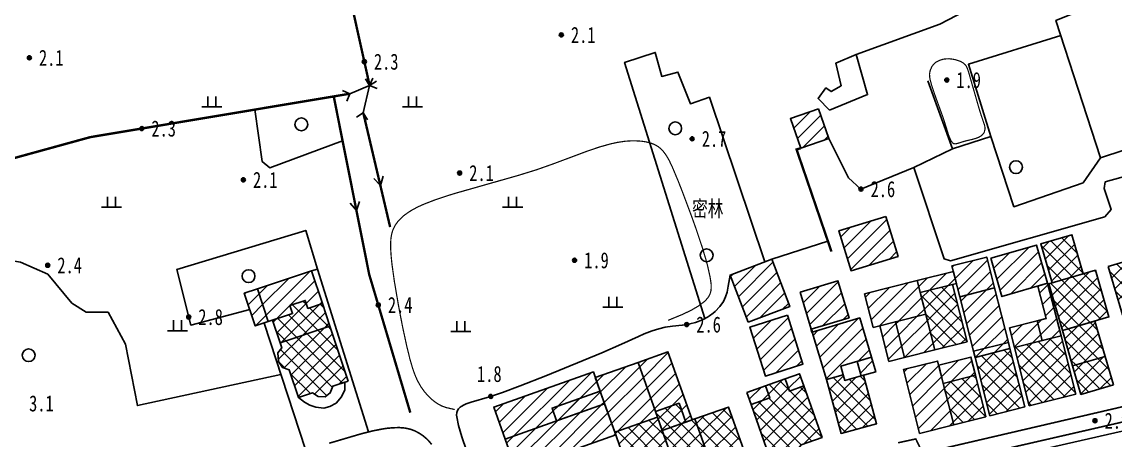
# Model space of a CAD drawing. Header units: metres. Extents: x 494039 to 619385, y 3351420 to 3402703.
# Drawn here: x 537153.6 to 537426.2, y 3373770.4 to 3373874.9 of the extents above; entities that cross this region are included whole.
import ezdxf
from ezdxf.enums import TextEntityAlignment as Align

# ---------------------------------------------------------------- set-up
doc = ezdxf.new("R2010")
doc.units = ezdxf.units.M
for name, pattern in [('2180', [0]), ('2430', [0]), ('2450', [0]), ('8521', [0]), ('8522', [0]), ('9610', [0]), ('X32', [0])]:
    doc.linetypes.add(name, pattern=pattern)
for name, color, linetype in [('220200', 130, 'Continuous'), ('220900', 130, '2180'), ('261301', 141, 'Continuous'), ('310300', 8, 'Continuous'), ('310500', 8, 'Continuous'), ('380201', 8, '2430'), ('380202', 8, '2450'), ('380402', 8, 'Continuous'), ('420500', 8, 'Continuous'), ('720100', 8, 'Continuous'), ('760201', 8, '8521'), ('760202', 8, '8522'), ('810100', 8, '9610'), ('810302', 8, 'Continuous'), ('810501', 8, 'Continuous')]:
    doc.layers.add(name, color=color, linetype=linetype)
doc.layers.add('710101', color=8, linetype='Continuous', lineweight=0)
pattern_1 = [(45, (0, 0), (-1.767766953, 1.767766953), []), (135, (0, 0), (-1.767766953, -1.767766953), [])]
pattern_2 = [(45, (0, 0), (-1.767766953, 1.767766953), [])]

# ---------------------------------------------------------------- blocks, each defined once
blk = doc.blocks.new('gu')
at = {"flags": 128}
for points in [[(3.75, 0), (-3.75, 0)], [(2.71, -0.6), (3.75, 0), (3.75, 0), (2.71, 0.6)]]:
    blk.add_lwpolyline(points, dxfattribs=at)
blk = doc.blocks.new('p_point')
for radius in [0.25, 0.2, 0.15, 0.1, 0.05]:
    blk.add_circle((0, 0), radius)
blk.add_point((0, 0))
blk = doc.blocks.new('vm')
at = {"linetype": 'Continuous'}
for p, q in [((1.25, 0), (-1.25, 0)), ((-0.5, 0), (-0.5, 1.3)), ((0.5, 1.3), (0.5, 0))]:
    blk.add_line(p, q, dxfattribs=at)
blk = doc.blocks.new('v1')
blk.add_circle((0, 0), 0.8)
blk = doc.blocks.new('1-3&1-4')
at = {"layer": '310300', "linetype": 'Continuous'}
h = blk.add_hatch(dxfattribs=at)
h.set_pattern_fill('ANSI31', color=8, scale=20, style=0)
h.set_pattern_definition(pattern_2)
h.paths.add_polyline_path([(537352.2679, 3373853.1462), (537354.8206, 3373845.7654), (537347.7954, 3373843.3357), (537345.2428, 3373850.7166)])
h = blk.add_hatch(dxfattribs=at)
h.set_pattern_fill('ANSI31', color=8, scale=20, style=0)
h.set_pattern_definition(pattern_2)
h.paths.add_polyline_path([(537369.0199, 3373826.2827), (537372.0523, 3373816.3017), (537360.3407, 3373812.7435), (537357.3083, 3373822.7246)])
h = blk.add_hatch(dxfattribs=at)
h.set_pattern_fill('ANSI31', color=8, scale=20, style=0)
h.set_pattern_definition(pattern_2)
h.paths.add_polyline_path([(537395.1908, 3373815.8442), (537397.9618, 3373806.3032), (537409.3287, 3373809.6044), (537406.5577, 3373819.1455)])
h = blk.add_hatch(dxfattribs=at)
h.set_pattern_fill('ANSI31', color=8, scale=20, style=0)
h.set_pattern_definition(pattern_2)
h.paths.add_polyline_path([(537334.6647, 3373799.8609), (537345.038, 3373803.7911), (537340.5639, 3373815.6), (537330.1905, 3373811.6698)])
h = blk.add_hatch(dxfattribs=at)
h.set_pattern_fill('ANSI31', color=8, scale=20, style=0)
h.set_pattern_definition(pattern_2)
h.paths.add_polyline_path([(537385.489, 3373813.9679), (537394.1846, 3373816.1658), (537396.139, 3373808.4334), (537387.4435, 3373806.2355)])
h = blk.add_hatch(dxfattribs=at)
h.set_pattern_fill('ANSI31', color=8, scale=20, style=0)
h.set_pattern_definition(pattern_2)
h.paths.add_polyline_path([(537220.4371, 3373804.0406), (537221.0989, 3373802.0532), (537215.0508, 3373800.0391), (537212.3301, 3373808.2087), (537225.8067, 3373812.6967), (537228.5274, 3373804.5271), (537224.9183, 3373803.3252), (537224.2565, 3373805.3125)])
h = blk.add_hatch(dxfattribs=at)
h.set_pattern_fill('ANSI31', color=8, scale=20, style=0)
h.set_pattern_definition(pattern_2)
h.paths.add_polyline_path([(537377.6064, 3373807.2787), (537376.853, 3373810.2595), (537385.8515, 3373812.534), (537386.6049, 3373809.5533)])
h = blk.add_hatch(dxfattribs=at)
h.set_pattern_fill('ANSI31', color=8, scale=20, style=0)
h.set_pattern_definition(pattern_2)
h.paths.add_polyline_path([(537347.6383, 3373807.3873), (537357.0696, 3373810.2332), (537359.8516, 3373801.0138), (537350.4203, 3373798.1679)])
h = blk.add_hatch(dxfattribs=at)
h.set_pattern_fill('ANSI31', color=8, scale=20, style=0)
h.set_pattern_definition(pattern_2)
h.paths.add_polyline_path([(537365.822, 3373798.5745), (537363.7083, 3373806.937), (537376.853, 3373810.2595), (537378.9667, 3373801.897)])
h = blk.add_hatch(dxfattribs=at)
h.set_pattern_fill('ANSI31', color=8, scale=20, style=0)
h.set_pattern_definition(pattern_2)
h.paths.add_polyline_path([(537409.3287, 3373809.6044), (537406.916, 3373808.9037), (537408.9652, 3373800.7965), (537406.7222, 3373800.2295), (537407.9644, 3373795.3151), (537412.6863, 3373796.5086)])
h = blk.add_hatch(dxfattribs=at)
h.set_pattern_fill('ANSI31', color=8, scale=20, style=0)
h.set_pattern_definition(pattern_2)
h.paths.add_polyline_path([(537215.0508, 3373800.0391), (537211.7949, 3373798.9548), (537209.0742, 3373807.1244), (537212.3301, 3373808.2087)])
h = blk.add_hatch(dxfattribs=at)
h.set_pattern_fill('ANSI31', color=8, scale=20, style=0)
h.set_pattern_definition(pattern_2)
h.paths.add_polyline_path([(537387.4435, 3373806.2355), (537396.139, 3373808.4334), (537399.5751, 3373794.8397), (537390.8795, 3373792.6418)])
h = blk.add_hatch(dxfattribs=at)
h.set_pattern_fill('ANSI31', color=8, scale=20, style=0)
h.set_pattern_definition(pattern_2)
h.paths.add_polyline_path([(537344.4655, 3373801.6283), (537335.1149, 3373798.6727), (537338.9761, 3373786.4567), (537348.3268, 3373789.4123)])
h = blk.add_hatch(dxfattribs=at)
h.set_pattern_fill('ANSI31', color=8, scale=20, style=0)
h.set_pattern_definition(pattern_2)
h.paths.add_polyline_path([(537354.2094, 3373785.6111), (537358.3826, 3373786.7426), (537357.8028, 3373788.8809), (537365.4681, 3373791.1939), (537362.5206, 3373800.9616), (537350.6575, 3373797.3818)])
h = blk.add_hatch(dxfattribs=at)
h.set_pattern_fill('ANSI31', color=8, scale=20, style=0)
h.set_pattern_definition(pattern_2)
h.paths.add_polyline_path([(537381.22, 3373792.9825), (537373.666, 3373791.0731), (537371.4127, 3373799.9877), (537378.9667, 3373801.897)])
h = blk.add_hatch(dxfattribs=at)
h.set_pattern_fill('ANSI31', color=8, scale=20, style=0)
h.set_pattern_definition(pattern_2)
h.paths.add_polyline_path([(537373.666, 3373791.0731), (537369.7854, 3373790.0923), (537367.5322, 3373799.0068), (537371.4127, 3373799.9877)])
h = blk.add_hatch(dxfattribs=at)
h.set_pattern_fill('ANSI31', color=8, scale=20, style=0)
h.set_pattern_definition(pattern_2)
h.paths.add_polyline_path([(537399.8524, 3373798.4931), (537406.7222, 3373800.2295), (537407.9644, 3373795.3151), (537401.0946, 3373793.5786)])
h = blk.add_hatch(dxfattribs=at)
h.set_pattern_fill('ANSI31', color=8, scale=20, style=0)
h.set_pattern_definition(pattern_2)
h.paths.add_polyline_path([(537399.9659, 3373793.2934), (537391.2704, 3373791.0954), (537390.8795, 3373792.6418), (537399.5751, 3373794.8397)])
h = blk.add_hatch(dxfattribs=at)
h.set_pattern_fill('ANSI31', color=8, scale=20, style=0)
h.set_pattern_definition(pattern_2)
h.paths.add_polyline_path([(537307.2422, 3373789.8678), (537296.5779, 3373786.0965), (537301.4204, 3373772.4029), (537312.0847, 3373776.1741)])
h = blk.add_hatch(dxfattribs=at)
h.set_pattern_fill('ANSI31', color=8, scale=20, style=0)
h.set_pattern_definition(pattern_2)
h.paths.add_polyline_path([(537307.2422, 3373789.8678), (537314.6841, 3373792.4994), (537320.699, 3373775.4903), (537319.1316, 3373774.9361), (537317.4596, 3373779.664), (537311.5852, 3373777.5866)])
h = blk.add_hatch(dxfattribs=at)
h.set_pattern_fill('ANSI31', color=8, scale=20, style=0)
h.set_pattern_definition(pattern_2)
h.paths.add_polyline_path([(537362.8818, 3373786.4835), (537361.8968, 3373790.1163), (537365.4681, 3373791.1939), (537366.4807, 3373787.4593)])
h = blk.add_hatch(dxfattribs=at)
h.set_pattern_fill('ANSI31', color=8, scale=20, style=0)
h.set_pattern_definition(pattern_2)
h.paths.add_polyline_path([(537377.4405, 3373772.1225), (537373.4144, 3373788.0509), (537381.9229, 3373790.2016), (537385.9491, 3373774.2731)])
h = blk.add_hatch(dxfattribs=at)
h.set_pattern_fill('ANSI31', color=8, scale=20, style=0)
h.set_pattern_definition(pattern_2)
h.paths.add_polyline_path([(537382.1871, 3373789.1566), (537390.2174, 3373791.1864), (537391.3642, 3373786.6492), (537383.3339, 3373784.6194)])
h = blk.add_hatch(dxfattribs=at)
h.set_pattern_fill('ANSI31', color=8, scale=20, style=0)
h.set_pattern_definition(pattern_2)
h.paths.add_polyline_path([(537274.0711, 3373770.7112), (537271.2527, 3373778.6812), (537296.0938, 3373787.4657), (537298.9122, 3373779.4957)])
h = blk.add_hatch(dxfattribs=at)
h.set_pattern_fill('ANSI31', color=8, scale=20, style=0)
h.set_pattern_definition(pattern_2)
h.paths.add_polyline_path([(537343.9029, 3373785.738), (537347.4913, 3373787.007), (537348.5627, 3373783.9771), (537344.9744, 3373782.7082)])
h = blk.add_hatch(dxfattribs=at)
h.set_pattern_fill('ANSI31', color=8, scale=20, style=0)
h.set_pattern_definition(pattern_2)
h.paths.add_polyline_path([(537298.9122, 3373779.4957), (537286.937, 3373775.261), (537285.8118, 3373778.4428), (537297.787, 3373782.6775)])
h = blk.add_hatch(dxfattribs=at)
h.set_pattern_fill('ANSI31', color=8, scale=20, style=0)
h.set_pattern_definition(pattern_2)
h.paths.add_polyline_path([(537334.3327, 3373782.3537), (537339.0381, 3373784.0177), (537340.1096, 3373780.9879), (537335.4042, 3373779.3239)])
h = blk.add_hatch(dxfattribs=at)
h.set_pattern_fill('ANSI31', color=8, scale=20, style=0)
h.set_pattern_definition(pattern_2)
h.paths.add_polyline_path([(537274.0711, 3373770.7112), (537276.8162, 3373762.9485), (537301.6573, 3373771.733), (537298.9122, 3373779.4957)])
at = {"layer": '310500', "linetype": 'Continuous'}
h = blk.add_hatch(dxfattribs=at)
h.set_pattern_fill('ANSI37', color=8, scale=20, style=0)
h.set_pattern_definition(pattern_1)
h.paths.add_polyline_path([(537410.4632, 3373809.7443), (537407.6414, 3373819.4603), (537415.4152, 3373821.718), (537418.237, 3373812.002)])
h = blk.add_hatch(dxfattribs=at)
h.set_pattern_fill('ANSI37', color=8, scale=20, style=0)
h.set_pattern_definition(pattern_1)
h.paths.add_polyline_path([(537424.4463, 3373813.8323), (537440.7396, 3373818.6041), (537444.286, 3373806.4954), (537427.9927, 3373801.7235)])
h = blk.add_hatch(dxfattribs=at)
h.set_pattern_fill('ANSI37', color=8, scale=20, style=0)
h.set_pattern_definition(pattern_1)
h.paths.add_polyline_path([(537413.0221, 3373797.8224), (537409.63, 3373809.5023), (537421.2491, 3373812.8768), (537424.6413, 3373801.197)])
h = blk.add_hatch(dxfattribs=at)
h.set_pattern_fill('ANSI37', color=8, scale=20, style=0)
h.set_pattern_definition(pattern_1)
h.paths.add_polyline_path([(537377.6064, 3373807.2787), (537385.6367, 3373809.3085), (537389.2503, 3373795.0123), (537381.22, 3373792.9825)])
h = blk.add_hatch(dxfattribs=at)
h.set_pattern_fill('ANSI37', color=8, scale=20, style=0)
h.set_pattern_definition(pattern_1)
h.paths.add_polyline_path([(537218.0005, 3373794.7692), (537216.1262, 3373800.3972), (537221.0989, 3373802.0532), (537220.4371, 3373804.0406), (537224.2565, 3373805.3125), (537224.9183, 3373803.3252), (537228.5274, 3373804.5271), (537230.4017, 3373798.8991)])
h = blk.add_hatch(dxfattribs=at)
h.set_pattern_fill('ANSI37', color=8, scale=20, style=0)
h.set_pattern_definition(pattern_1)
h.paths.add_polyline_path([(537234.9609, 3373785.2089), (537230.4017, 3373798.8991), (537218.0005, 3373794.7692), (537218.4251, 3373793.4941), (537217.4642, 3373792.2), (537217.5731, 3373790.0682), (537218.5846, 3373788.5974), (537220.2432, 3373788.0347), (537222.5597, 3373781.0789), (537226.1142, 3373782.2627), (537227.5011, 3373781.3138), (537229.2018, 3373781.2431), (537230.4937, 3373782.2593), (537231.101, 3373783.9234)])
h = blk.add_hatch(dxfattribs=at)
h.set_pattern_fill('ANSI37', color=8, scale=20, style=0)
h.set_pattern_definition(pattern_1)
h.paths.add_polyline_path([(537413.0221, 3373797.8224), (537421.1543, 3373800.1843), (537423.7153, 3373791.3664), (537415.5831, 3373789.0046)])
h = blk.add_hatch(dxfattribs=at)
h.set_pattern_fill('ANSI37', color=8, scale=20, style=0)
h.set_pattern_definition(pattern_1)
h.paths.add_polyline_path([(537404.7718, 3373779.0309), (537416.3635, 3373781.9608), (537412.6863, 3373796.5086), (537401.0946, 3373793.5786)])
h = blk.add_hatch(dxfattribs=at)
h.set_pattern_fill('ANSI37', color=8, scale=20, style=0)
h.set_pattern_definition(pattern_1)
h.paths.add_polyline_path([(537394.9476, 3373776.5476), (537391.2704, 3373791.0954), (537399.9659, 3373793.2934), (537403.6431, 3373778.7456)])
h = blk.add_hatch(dxfattribs=at)
h.set_pattern_fill('ANSI37', color=8, scale=20, style=0)
h.set_pattern_definition(pattern_1)
h.paths.add_polyline_path([(537425.792, 3373784.216), (537417.6598, 3373781.8542), (537415.5831, 3373789.0046), (537423.7153, 3373791.3664)])
h = blk.add_hatch(dxfattribs=at)
h.set_pattern_fill('ANSI37', color=8, scale=20, style=0)
h.set_pattern_definition(pattern_1)
h.paths.add_polyline_path([(537340.1096, 3373780.9879), (537339.0381, 3373784.0177), (537343.9029, 3373785.738), (537344.9744, 3373782.7082), (537348.5627, 3373783.9771), (537353.1035, 3373771.1366), (537347.9439, 3373769.312), (537347.4601, 3373768.6725), (537346.5358, 3373768.1163), (537345.5304, 3373767.8604), (537344.4462, 3373768.0751), (537339.945, 3373766.4833), (537335.4042, 3373779.3239)])
h = blk.add_hatch(dxfattribs=at)
h.set_pattern_fill('ANSI37', color=8, scale=20, style=0)
h.set_pattern_definition(pattern_1)
h.paths.add_polyline_path([(537354.2094, 3373785.6111), (537358.3826, 3373786.7426), (537358.7562, 3373785.3649), (537363.4412, 3373786.6352), (537366.7249, 3373774.5249), (537357.8667, 3373772.123)])
h = blk.add_hatch(dxfattribs=at)
h.set_pattern_fill('ANSI37', color=8, scale=20, style=0)
h.set_pattern_definition(pattern_1)
h.paths.add_polyline_path([(537393.9794, 3373776.3029), (537385.9491, 3373774.2731), (537383.3339, 3373784.6194), (537391.3642, 3373786.6492)])
h = blk.add_hatch(dxfattribs=at)
h.set_pattern_fill('ANSI37', color=8, scale=20, style=0)
h.set_pattern_definition(pattern_1)
h.paths.add_polyline_path([(537311.5852, 3373777.5866), (537317.4596, 3373779.664), (537319.1316, 3373774.9361), (537313.2571, 3373772.8587)])
h = blk.add_hatch(dxfattribs=at)
h.set_pattern_fill('ANSI37', color=8, scale=20, style=0)
h.set_pattern_definition(pattern_1)
h.paths.add_polyline_path([(537301.4204, 3373772.4029), (537312.0847, 3373776.1741), (537315.4988, 3373766.5196), (537304.8345, 3373762.7484)])
h = blk.add_hatch(dxfattribs=at)
h.set_pattern_fill('ANSI37', color=8, scale=20, style=0)
h.set_pattern_definition(pattern_1)
h.paths.add_polyline_path([(537321.4198, 3373775.7453), (537329.8253, 3373778.7177), (537335.2758, 3373763.3046), (537326.8703, 3373760.3322)])
h = blk.add_hatch(dxfattribs=at)
h.set_pattern_fill('ANSI37', color=8, scale=20, style=0)
h.set_pattern_definition(pattern_1)
h.paths.add_polyline_path([(537313.2571, 3373772.8587), (537321.4198, 3373775.7453), (537326.8703, 3373760.3322), (537318.7077, 3373757.4456)])
at = {"layer": '220200', "color": 141, "linetype": 'Continuous', "const_width": 0.6, "flags": 128}
for points in [[(537240.3147, 3373858.9768), (537231.3351, 3373899.4993)], [(537095.1483, 3373878.6792), (537102.3161, 3373859.1668), (537113.5894, 3373830.3613), (537170.6389, 3373846.0839), (537235.3627, 3373856.9287)], [(537250.4529, 3373777.317), (537240.1986, 3373811.8444), (537231.3668, 3373856.2592)], [(537245.4292, 3373823.6435), (537238.7411, 3373852.1219)]]:
    blk.add_lwpolyline(points, dxfattribs=at)
at = {"layer": '220900', "color": 141, "linetype": 'Continuous'}
for p, q in [((537240.3147, 3373858.9768), (537239.2528, 3373860.6716)), ((537240.3147, 3373858.9768), (537241.081, 3373860.8242)), ((537240.3147, 3373858.9768), (537242.0095, 3373860.0387)), ((537240.3147, 3373858.9768), (537242.1621, 3373858.2105)), ((537235.3627, 3373856.9287), (537233.5153, 3373857.695)), ((537235.3627, 3373856.9287), (537234.5964, 3373855.0813)), ((537238.7411, 3373852.1219), (537237.0463, 3373851.06)), ((537238.7411, 3373852.1219), (537239.803, 3373850.4271))]:
    blk.add_line(p, q, dxfattribs=at)
at = {"layer": '220900', "color": 141, "linetype": '2180', "elevation": 2.3084, "flags": 128}
for points in [[(537240.3147, 3373858.9768), (537235.3627, 3373856.9287)], [(537240.3147, 3373858.9768), (537238.7411, 3373852.1219)]]:
    blk.add_lwpolyline(points, dxfattribs=at)
at = {"layer": '310300', "color": 8, "linetype": 'Continuous', "flags": 128}
for points, elevation in [([(537352.2679, 3373853.1462), (537354.8206, 3373845.7654), (537347.7954, 3373843.3357), (537345.2428, 3373850.7166)], 5.5527), ([(537369.0199, 3373826.2827), (537372.0523, 3373816.3017), (537360.3407, 3373812.7435), (537357.3083, 3373822.7246)], 7.9925), ([(537395.1908, 3373815.8442), (537397.9618, 3373806.3032), (537409.3287, 3373809.6044), (537406.5577, 3373819.1455)], 6.8671), ([(537385.489, 3373813.9679), (537394.1846, 3373816.1658), (537396.139, 3373808.4334), (537387.4435, 3373806.2355)], 6.8671), ([(537220.4371, 3373804.0406), (537221.0989, 3373802.0532), (537215.0508, 3373800.0391), (537212.3301, 3373808.2087), (537225.8067, 3373812.6967), (537228.5274, 3373804.5271), (537224.9183, 3373803.3252), (537224.2565, 3373805.3125)], 5.1834), ([(537377.6064, 3373807.2787), (537376.853, 3373810.2595), (537385.8515, 3373812.534), (537386.6049, 3373809.5533)], 6.1556), ([(537347.6383, 3373807.3873), (537357.0696, 3373810.2332), (537359.8516, 3373801.0138), (537350.4203, 3373798.1679)], 9.3261), ([(537365.822, 3373798.5745), (537363.7083, 3373806.937), (537376.853, 3373810.2595), (537378.9667, 3373801.897)], 5.9003), ([(537409.3287, 3373809.6044), (537406.916, 3373808.9037), (537408.9652, 3373800.7965), (537406.7222, 3373800.2295), (537407.9644, 3373795.3151), (537412.6863, 3373796.5086)], 6.8246), ([(537215.0508, 3373800.0391), (537211.7949, 3373798.9548), (537209.0742, 3373807.1244), (537212.3301, 3373808.2087)], 5.1834), ([(537387.4435, 3373806.2355), (537396.139, 3373808.4334), (537399.5751, 3373794.8397), (537390.8795, 3373792.6418)], 6.8671), ([(537344.4655, 3373801.6283), (537335.1149, 3373798.6727), (537338.9761, 3373786.4567), (537348.3268, 3373789.4123)], 7.3347), ([(537354.2094, 3373785.6111), (537358.3826, 3373786.7426), (537357.8028, 3373788.8809), (537365.4681, 3373791.1939), (537362.5206, 3373800.9616), (537350.6575, 3373797.3818)], 9.3261), ([(537381.22, 3373792.9825), (537373.666, 3373791.0731), (537371.4127, 3373799.9877), (537378.9667, 3373801.897)], 8.5755), ([(537373.666, 3373791.0731), (537369.7854, 3373790.0923), (537367.5322, 3373799.0068), (537371.4127, 3373799.9877)], 5.9003), ([(537399.8524, 3373798.4931), (537406.7222, 3373800.2295), (537407.9644, 3373795.3151), (537401.0946, 3373793.5786)], 6.8671), ([(537399.9659, 3373793.2934), (537391.2704, 3373791.0954), (537390.8795, 3373792.6418), (537399.5751, 3373794.8397)], 6.8671), ([(537307.2422, 3373789.8678), (537296.5779, 3373786.0965), (537301.4204, 3373772.4029), (537312.0847, 3373776.1741)], 7.6531), ([(537307.2422, 3373789.8678), (537314.6841, 3373792.4994), (537320.699, 3373775.4903), (537319.1316, 3373774.9361), (537317.4596, 3373779.664), (537311.5852, 3373777.5866)], 8.5448), ([(537362.8818, 3373786.4835), (537361.8968, 3373790.1163), (537365.4681, 3373791.1939), (537366.4807, 3373787.4593)], 9.3261), ([(537377.4405, 3373772.1225), (537373.4144, 3373788.0509), (537381.9229, 3373790.2016), (537385.9491, 3373774.2731)], 9.8697), ([(537382.1871, 3373789.1566), (537390.2174, 3373791.1864), (537391.3642, 3373786.6492), (537383.3339, 3373784.6194)], 4.6378), ([(537274.0711, 3373770.7112), (537271.2527, 3373778.6812), (537296.0938, 3373787.4657), (537298.9122, 3373779.4957)], 5.1266), ([(537343.9029, 3373785.738), (537347.4913, 3373787.007), (537348.5627, 3373783.9771), (537344.9744, 3373782.7082)], 9.2667), ([(537298.9122, 3373779.4957), (537286.937, 3373775.261), (537285.8118, 3373778.4428), (537297.787, 3373782.6775)], 7.4748), ([(537334.3327, 3373782.3537), (537339.0381, 3373784.0177), (537340.1096, 3373780.9879), (537335.4042, 3373779.3239)], 7.7508), ([(537274.0711, 3373770.7112), (537276.8162, 3373762.9485), (537301.6573, 3373771.733), (537298.9122, 3373779.4957)], 6.6128)]:
    blk.add_lwpolyline(points, close=True, dxfattribs=dict(at, elevation=elevation))
blk.add_lwpolyline([(537334.6647, 3373799.8609), (537345.038, 3373803.7911), (537340.5639, 3373815.6), (537330.1905, 3373811.6698)], close=True, dxfattribs=at)
at = {"layer": '310500', "color": 8, "linetype": 'Continuous', "flags": 128}
for points, elevation in [([(537410.4632, 3373809.7443), (537407.6414, 3373819.4603), (537415.4152, 3373821.718), (537418.237, 3373812.002)], 10.4889), ([(537424.4463, 3373813.8323), (537440.7396, 3373818.6041), (537444.286, 3373806.4954), (537427.9927, 3373801.7235)], 14.2199), ([(537413.0221, 3373797.8224), (537409.63, 3373809.5023), (537421.2491, 3373812.8768), (537424.6413, 3373801.197)], 12.6315), ([(537377.6064, 3373807.2787), (537385.6367, 3373809.3085), (537389.2503, 3373795.0123), (537381.22, 3373792.9825)], 13.0278), ([(537218.0005, 3373794.7692), (537216.1262, 3373800.3972), (537221.0989, 3373802.0532), (537220.4371, 3373804.0406), (537224.2565, 3373805.3125), (537224.9183, 3373803.3252), (537228.5274, 3373804.5271), (537230.4017, 3373798.8991)], 10.0135), ([(537234.9609, 3373785.2089), (537230.4017, 3373798.8991), (537218.0005, 3373794.7692), (537218.4251, 3373793.4941), (537217.4642, 3373792.2), (537217.5731, 3373790.0682), (537218.5846, 3373788.5974), (537220.2432, 3373788.0347), (537222.5597, 3373781.0789), (537226.1142, 3373782.2627), (537227.5011, 3373781.3138), (537229.2018, 3373781.2431), (537230.4937, 3373782.2593), (537231.101, 3373783.9234)], 13.4503), ([(537413.0221, 3373797.8224), (537421.1543, 3373800.1843), (537423.7153, 3373791.3664), (537415.5831, 3373789.0046)], 15.5283), ([(537404.7718, 3373779.0309), (537416.3635, 3373781.9608), (537412.6863, 3373796.5086), (537401.0946, 3373793.5786)], 16.3209), ([(537394.9476, 3373776.5476), (537391.2704, 3373791.0954), (537399.9659, 3373793.2934), (537403.6431, 3373778.7456)], 16.42), ([(537425.792, 3373784.216), (537417.6598, 3373781.8542), (537415.5831, 3373789.0046), (537423.7153, 3373791.3664)], 15.5283), ([(537340.1096, 3373780.9879), (537339.0381, 3373784.0177), (537343.9029, 3373785.738), (537344.9744, 3373782.7082), (537348.5627, 3373783.9771), (537353.1035, 3373771.1366), (537347.9439, 3373769.312), (537347.4601, 3373768.6725), (537346.5358, 3373768.1163), (537345.5304, 3373767.8604), (537344.4462, 3373768.0751), (537339.945, 3373766.4833), (537335.4042, 3373779.3239)], 14.8512), ([(537393.9794, 3373776.3029), (537385.9491, 3373774.2731), (537383.3339, 3373784.6194), (537391.3642, 3373786.6492)], 13.0278), ([(537311.5852, 3373777.5866), (537317.4596, 3373779.664), (537319.1316, 3373774.9361), (537313.2571, 3373772.8587)], 10.893), ([(537301.4204, 3373772.4029), (537312.0847, 3373776.1741), (537315.4988, 3373766.5196), (537304.8345, 3373762.7484)], 17.0557), ([(537321.4198, 3373775.7453), (537329.8253, 3373778.7177), (537335.2758, 3373763.3046), (537326.8703, 3373760.3322)], 15.7429)]:
    blk.add_lwpolyline(points, close=True, dxfattribs=dict(at, elevation=elevation))
for points in [[(537354.2094, 3373785.6111), (537358.3826, 3373786.7426), (537358.7562, 3373785.3649), (537363.4412, 3373786.6352), (537366.7249, 3373774.5249), (537357.8667, 3373772.123)], [(537313.2571, 3373772.8587), (537321.4198, 3373775.7453), (537326.8703, 3373760.3322), (537318.7077, 3373757.4456)]]:
    blk.add_lwpolyline(points, close=True, dxfattribs=at)
at = {"layer": '380201', "color": 8, "linetype": '2430', "const_width": 0.6, "flags": 128}
for points in [[(537347.7954, 3373843.3357), (537346.756, 3373843.0144), (537355.4605, 3373817.5166)], [(537350.4203, 3373798.1679), (537350.6575, 3373797.3818)]]:
    blk.add_lwpolyline(points, dxfattribs=at)
at = {"layer": '380202', "color": 8, "linetype": '2450', "flags": 128}
blk.add_lwpolyline([(537379.4461, 3373860.156), (537385.6153, 3373843.1382), (537395.2225, 3373846.2852), (537400.948, 3373828.7046), (537418.2054, 3373834.709), (537422.5309, 3373840.962), (537411.425, 3373875.232), (537421.5345, 3373879.2545), (537418.8358, 3373886.8489), (537404.3142, 3373882.3756), (537390.6485, 3373878.5032), (537382.4504, 3373874.2566), (537361.5916, 3373866.7017)], dxfattribs=at)
blk.add_lwpolyline([(537354.9943, 3373852.8395), (537364.4544, 3373856.7294), (537361.5916, 3373866.7017), (537356.5797, 3373864.5812), (537357.8543, 3373858.9081), (537355.4212, 3373857.4653), (537354.0601, 3373858.393), (537352.1371, 3373855.7467)], close=True, dxfattribs=at)
at = {"layer": '380402', "color": 8, "linetype": 'X32', "elevation": 6.5953, "flags": 128}
blk.add_lwpolyline([(537234.114, 3373784.9268), (537234.0973, 3373782.9801), (537233.2635, 3373781.2775), (537231.9858, 3373779.7136), (537230.3749, 3373778.8357), (537228.8592, 3373778.4268), (537226.8977, 3373778.7103), (537225.4344, 3373779.2021), (537224.0968, 3373779.9126), (537222.5597, 3373781.0789), (537226.1142, 3373782.2627), (537227.5011, 3373781.3138), (537229.2018, 3373781.2431), (537230.4937, 3373782.2593), (537231.101, 3373783.9234)], close=True, dxfattribs=at)
at = {"layer": '420500', "color": 8, "linetype": 'Continuous', "const_width": 0.4, "flags": 128}
for points in [[(537435.5969, 3373780.5534), (537378.1918, 3373767.1823), (537376.4883, 3373770.7477), (537372.0724, 3373769.7877)], [(537255.7832, 3373769.3802), (537255.0152, 3373770.2914), (537254.5239, 3373770.7854), (537253.608, 3373771.5566), (537252.6116, 3373772.2235), (537251.5504, 3373772.7714), (537250.4382, 3373773.1817), (537249.0985, 3373773.4671), (537247.7177, 3373773.5778), (537246.1067, 3373773.5401), (537244.6422, 3373773.3949), (537243.4723, 3373773.2225), (537241.1627, 3373772.7667), (537238.1258, 3373772.001), (537230.2359, 3373769.6718)], [(537374.5588, 3373749.2852), (537377.8969, 3373749.9888), (537379.0895, 3373762.4948), (537380.1377, 3373763.6411), (537381.9165, 3373764.3677), (537436.4129, 3373776.894), (537462.562, 3373782.546), (537540.8301, 3373803.526)]]:
    blk.add_lwpolyline(points, dxfattribs=at)
at = {"layer": '710101', "color": 8, "linetype": 'Continuous', "const_width": 0.3, "elevation": 2, "flags": 128}
blk.add_lwpolyline([(537388.7778, 3373864.2073), (537388.9658, 3373863.9656), (537389.2839, 3373863.3755), (537389.6505, 3373862.3203), (537392.1073, 3373853.7625), (537392.6939, 3373851.811), (537393.589, 3373849.1833), (537393.734, 3373848.5137), (537393.7297, 3373848.037), (537393.5979, 3373847.4627), (537393.3624, 3373846.9844), (537392.8841, 3373846.4761), (537392.2821, 3373846.1069), (537391.4763, 3373845.7878), (537390.8549, 3373845.6047), (537388.5948, 3373845.0551), (537386.796, 3373844.4952), (537386.2683, 3373844.4062), (537385.9183, 3373844.4768), (537385.6567, 3373844.666), (537385.3574, 3373845.0584), (537385.1049, 3373845.5276), (537384.6708, 3373846.5635), (537383.395, 3373850.6766), (537381.1638, 3373856.8359), (537380.4247, 3373859.0613), (537380.0584, 3373860.4514), (537379.9577, 3373860.9818), (537379.9013, 3373861.8143), (537380.0438, 3373862.6618), (537380.4716, 3373863.6575), (537380.8857, 3373864.2439), (537381.4849, 3373864.7859), (537382.4314, 3373865.2751), (537383.274, 3373865.5255), (537383.7393, 3373865.6099), (537384.7764, 3373865.662), (537385.7756, 3373865.547), (537386.597, 3373865.356), (537387.5338, 3373865.0316), (537388.2133, 3373864.6782)], close=True, dxfattribs=at)
blk.add_lwpolyline([(537314.7364, 3373800.3529), (537318.2327, 3373801.7993), (537320.4262, 3373802.8395), (537322.3695, 3373803.9753), (537323.7165, 3373805.0041), (537324.0833, 3373805.3498), (537324.6409, 3373805.9867), (537325.0124, 3373806.5622), (537325.1896, 3373806.9428), (537325.3781, 3373807.5792), (537325.4451, 3373807.9945), (537325.4806, 3373808.943), (537325.4397, 3373809.5636), (537325.1949, 3373811.1763), (537324.5743, 3373813.9629), (537324.1418, 3373815.5838), (537323.1889, 3373818.7526), (537321.626, 3373823.4051), (537320.5296, 3373826.4787), (537318.2238, 3373832.6392), (537317.1986, 3373835.2403), (537315.7099, 3373838.7954), (537314.9611, 3373840.3431), (537314.2703, 3373841.5301), (537313.5742, 3373842.4875), (537312.9876, 3373843.1234), (537312.2082, 3373843.758), (537311.4069, 3373844.2145), (537310.5338, 3373844.5666), (537309.4455, 3373844.8641), (537308.1368, 3373845.0767), (537306.4478, 3373845.1812), (537305.5969, 3373845.1746), (537303.94, 3373845.0585), (537302.0795, 3373844.7764), (537300.2691, 3373844.3763), (537297.6175, 3373843.624), (537294.5836, 3373842.6022), (537286.011, 3373839.3876), (537281.8083, 3373837.9057), (537277.4053, 3373836.5469), (537261.7729, 3373832.0962), (537259.5719, 3373831.4175), (537256.6835, 3373830.4507), (537253.8818, 3373829.3677), (537252.5309, 3373828.7593), (537251.227, 3373828.0879), (537249.984, 3373827.335), (537248.82, 3373826.476), (537247.7588, 3373825.4795), (537247.2547, 3373824.8903), (537246.6813, 3373824.0681), (537246.123, 3373822.9345), (537245.8303, 3373821.9778), (537245.6308, 3373820.8428), (537245.5371, 3373819.3811), (537245.5433, 3373818.4902), (537245.6884, 3373816.2522), (537245.913, 3373814.1498), (537246.4923, 3373810.0182), (537247.4464, 3373804.4221), (537248.0136, 3373801.3906), (537248.6107, 3373798.3682), (537249.5839, 3373793.8503), (537250.3535, 3373790.7201), (537251.0373, 3373788.3553), (537251.6346, 3373786.6782), (537252.2449, 3373785.2939), (537253.1489, 3373783.7027), (537253.9579, 3373782.5755), (537254.8655, 3373781.5221), (537255.3529, 3373781.03), (537256.2566, 3373780.237), (537257.511, 3373779.3747), (537258.4057, 3373778.9228), (537259.4466, 3373778.5627), (537261.5436, 3373778.0794)], dxfattribs=at)
at = {"layer": '760201', "color": 8, "linetype": '8521', "flags": 128}
blk.add_lwpolyline([(537273.6555, 3373743.341), (537266.7381, 3373761.6004), (537264.4587, 3373767.8734), (537263.3015, 3373771.2918), (537262.4548, 3373774.1224), (537262.0245, 3373776.2334), (537261.9864, 3373776.6966), (537262.0269, 3373777.3295), (537262.2119, 3373777.8688), (537262.4576, 3373778.2457), (537262.8693, 3373778.6576), (537263.1648, 3373778.8773), (537263.846, 3373779.2644), (537264.3551, 3373779.4901), (537265.6121, 3373779.9287), (537270.2405, 3373781.2667), (537273.4037, 3373782.321), (537277.8657, 3373783.9636), (537284.2755, 3373786.4914), (537298.2301, 3373792.2562), (537303.1304, 3373794.3985), (537307.381, 3373796.3485), (537308.776, 3373796.9558), (537310.7915, 3373797.7446), (537312.4296, 3373798.2694), (537313.996, 3373798.6352), (537315.8476, 3373798.8901), (537318.2683, 3373799.1415), (537320.1864, 3373799.4646), (537321.5751, 3373799.8375), (537322.256, 3373800.0692), (537323.4727, 3373800.5773), (537324.5335, 3373801.1421), (537325.0503, 3373801.4698), (537325.9833, 3373802.1685), (537326.4726, 3373802.5968), (537327.628, 3373803.8256), (537328.5091, 3373805.0881), (537329.0689, 3373806.2226), (537329.4381, 3373807.3782), (537329.7432, 3373808.9066), (537330.1905, 3373811.6698)], dxfattribs=at)
at = {"layer": '760202', "color": 8, "linetype": '8522', "flags": 128}
for points in [[(537423.692, 3373834.9029), (537465.2516, 3373846.4135), (537496.8694, 3373854.2511), (537499.7626, 3373853.4044), (537502.9965, 3373851.0223), (537504.4147, 3373849.3338), (537507.454, 3373839.7245), (537508.2479, 3373838.9771), (537529.3326, 3373844.2216), (537531.5809, 3373843.5707), (537538.6956, 3373832.4229), (537540.7289, 3373828.656), (537545.3231, 3373814.6245), (537547.5358, 3373805.9625), (537547.209, 3373804.2361), (537545.7313, 3373802.5797), (537502.7376, 3373788.8373)], [(537354.8206, 3373845.7654), (537359.7095, 3373835.9455), (537362.8159, 3373833.1157), (537375.9916, 3373838.5153), (537383.5493, 3373815.6715), (537385.1625, 3373815.1817), (537423.6107, 3373826.218), (537425.1586, 3373828.0224), (537423.483, 3373833.2563), (537423.692, 3373834.9029)]]:
    blk.add_lwpolyline(points, dxfattribs=at)
blk.add_lwpolyline([(537380.2184, 3373757.1187), (537412.3764, 3373761.9158), (537502.0576, 3373783.0089), (537500.6063, 3373789.2053), (537380.4951, 3373761.8392)], close=True, dxfattribs=at)
at = {"layer": '810100', "color": 8, "linetype": '9610', "flags": 128}
for points in [[(537422.5309, 3373840.962), (537458.1646, 3373852.6846), (537453.2397, 3373871.8344), (537461.3248, 3373873.8926), (537465.6195, 3373857.5334), (537496.3318, 3373866.3133), (537485.7986, 3373905.3865)], [(537323.9032, 3373800.7943), (537303.8623, 3373864.7601), (537311.5369, 3373867.226), (537313.1378, 3373861.2489), (537317.1645, 3373862.3355), (537320.2899, 3373854.4194), (537325.0289, 3373856.0683), (537338.8362, 3373814.9455)], [(537218.1852, 3373786.8558), (537182.4279, 3373779.0541), (537179.47, 3373794.422), (537175.1019, 3373802.3714), (537169.6684, 3373802.3855), (537166.1007, 3373804.63), (537160.0694, 3373811.8838), (537153.2335, 3373814.8434), (537143.9275, 3373816.4029), (537140.9991, 3373815.366), (537136.2638, 3373810.5111), (537128.1928, 3373798.4283)], [(537240.0451, 3373772.4983), (537227.2944, 3373813.1579), (537225.8067, 3373812.6967)], [(537213.9814, 3373799.6829), (537224.3159, 3373768.1488)]]:
    blk.add_lwpolyline(points, dxfattribs=at)
for points, elevation in [([(537395.2225, 3373846.2852), (537389.5942, 3373864.2903), (537412.6321, 3373871.5072)], 2.5409), ([(537211.7077, 3373852.9652), (537213.5331, 3373839.9718), (537215.4351, 3373838.4127), (537233.5786, 3373845.1362)], 2.3811), ([(537385.6153, 3373843.1382), (537375.9916, 3373838.5153)], 2.5904), ([(537210.4333, 3373803.0435), (537195.71, 3373799.1739), (537192.2139, 3373813.0329), (537224.3718, 3373822.8203), (537227.2944, 3373813.1579)], 2.3316), ([(537340.5639, 3373815.6), (537354.5827, 3373820.0882)], 2.9372)]:
    blk.add_lwpolyline(points, dxfattribs=dict(at, elevation=elevation))
at = {"layer": '261301', "color": 141, "linetype": 'Continuous', "xscale": 2, "yscale": 2}
for p, rotation in [((537241.2804, 3373841.3095, 2.2606), 283.2187677111174), ((537235.5665, 3373835.1395, 2.2288), 281.2477928958672)]:
    blk.add_blockref('gu', p, dxfattribs=dict(at, rotation=rotation))
at = {"layer": '720100', "color": 8, "linetype": 'Continuous', "xscale": 2, "yscale": 2, "zscale": 2}
for p in [(537288.1104, 3373871.6177, 2.0681), (537155.4821, 3373865.8981, 2.0518), (537238.9949, 3373864.9326, 2.307), (537384.2051, 3373860.348, 1.8961), (537183.5073, 3373848.2401, 2.3421), (537320.7234, 3373845.6712, 2.6697), (537262.7487, 3373837.1254, 2.0933), (537208.8473, 3373835.4334, 2.0601), (537362.8159, 3373833.1157, 2.5807), (537160.0602, 3373814.0929, 2.3986), (537291.4136, 3373815.3517, 1.9008), (537242.4711, 3373804.1926, 2.4028), (537195.203, 3373801.1839, 2.7847), (537319.3643, 3373799.3013, 2.6091), (537270.5199, 3373781.3586, 1.7706), (537421.1604, 3373775.2913, 2.922)]:
    blk.add_blockref('p_point', p, dxfattribs=at)
at = {"layer": '810302', "color": 8, "linetype": 'Continuous', "xscale": 2, "yscale": 2}
for p in [(537200.9717, 3373853.6208), (537250.9717, 3373853.6208), (537175.9717, 3373828.6208), (537275.9717, 3373828.6208), (537300.9717, 3373803.6208), (537192.4039, 3373797.7683, 3.0443), (537263.0311, 3373797.5519)]:
    blk.add_blockref('vm', p, dxfattribs=at)
at = {"layer": '810501', "color": 8, "linetype": 'Continuous', "xscale": 2, "yscale": 2}
for p in [(537223.2922, 3373849.2759, 2.5842), (537316.5115, 3373848.2804, 2.5842), (537401.4593, 3373838.5985), (537324.3293, 3373816.5916, 2.5842), (537210.1292, 3373811.3853, 2.5842), (537155.3058, 3373791.6394)]:
    blk.add_blockref('v1', p, dxfattribs=at)
at = {"color": 8, "linetype": 'Continuous', "width": 0.75}
blk.add_text('密林', height=4, dxfattribs=at).set_placement((537324.6262, 3373828.3422), align=Align.MIDDLE)
at = {"layer": '720100', "color": 8, "width": 0.75}
for s, p in [('2.1', (537290.5104, 3373871.6177, 2.0681)), ('2.1', (537157.8821, 3373865.8981, 2.0518)), ('2.3', (537241.3949, 3373864.9326, 2.307)), ('1.9', (537386.6051, 3373860.348, 1.8961)), ('2.3', (537185.9073, 3373848.2401, 2.3421)), ('2.7', (537323.1234, 3373845.6712, 2.6697)), ('2.1', (537265.1487, 3373837.1254, 2.0933)), ('2.1', (537211.2473, 3373835.4334, 2.0601)), ('2.6', (537365.2159, 3373833.1157, 2.5807)), ('1.9', (537293.8136, 3373815.3517, 1.9008)), ('2.4', (537162.4602, 3373814.0929, 2.3986)), ('2.4', (537244.8711, 3373804.1926, 2.4028)), ('2.8', (537197.603, 3373801.1839, 2.7847)), ('2.6', (537321.7643, 3373799.3013, 2.6091)), ('1.8', (537267.1013, 3373786.9711, 1.7706)), ('3.1', (537155.4198, 3373779.6236, 3.0899)), ('2.9', (537423.5604, 3373775.2913, 2.922))]:
    blk.add_text(s, height=4, dxfattribs=at).set_placement(p, align=Align.MIDDLE_LEFT)

msp = doc.modelspace()

# ---------------------------------------------------------------- block references
msp.add_blockref('1-3&1-4', (0, 0))

doc.saveas('drawing.dxf')
